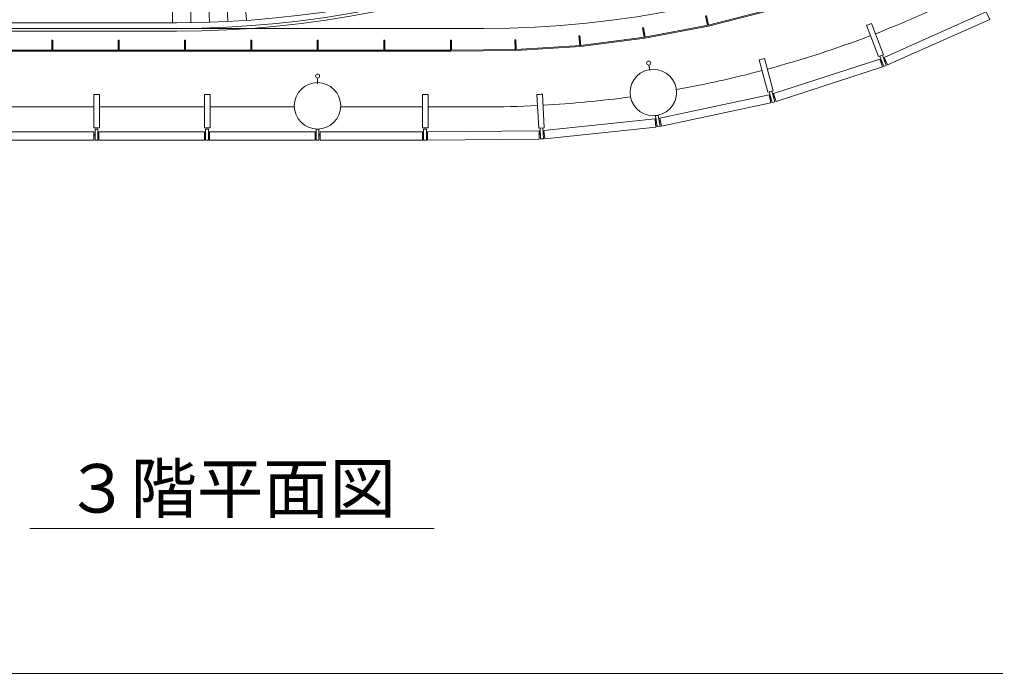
# Model space of a CAD drawing. Units: millimetres, scale not verified. Extents: x -45037 to 38963, y -31304 to 27496.
# Drawn here: x -8576 to 9081, y -31304 to -19479 of the extents above; entities that cross this region are included whole.
import ezdxf
from ezdxf.enums import TextEntityAlignment as Align

# ---------------------------------------------------------------- set-up
doc = ezdxf.new("R2010")
doc.units = ezdxf.units.MM
doc.header["$LTSCALE"] = 300
for name, color, linetype, lineweight in [('1-0_155', 7, 'Continuous', 9), ('F-0', 7, 'Continuous', 9), ('F-F', 7, 'Continuous', 9)]:
    doc.layers.add(name, color=color, linetype=linetype, lineweight=lineweight)
doc.styles.add('HG創英角ｺﾞｼｯｸUB', font='')
doc.styles.get('HG創英角ｺﾞｼｯｸUB').set_extended_font_data('HG創英角ｺﾞｼｯｸUB')

msp = doc.modelspace()

# ---------------------------------------------------------------- linework, layer by layer
at = {"layer": '1-0_155'}
for p, q in [((-5806.3, -19539.3), (-5806.3, -17739.1)), ((-5502.3, -17732.2), (-5476.7, -19537.5)), ((-5139.7, -19529.6), (-5198.6, -17730.5)), ((-4896.7, -17717.8), (-4804.5, -19515.5)), ((-4470.4, -19495.3), (-4595.7, -17699.6)), ((3873.5, -19583.3), (3835.2, -19411.5)), ((3852.7, -19407.6), (3891.1, -19579.4)), ((-13239.1, -19539.3), (-5734.1, -19539.3)), ((-184.1, -19639.3), (-13239.1, -19639.3)), ((-13239.1, -19689.3), (-5734.1, -19689.3)), ((1561.2, -19948.4), (1544.7, -19773.2)), ((1562.6, -19771.5), (1579.1, -19946.7)), ((2695.6, -19628.4), (2723.1, -19802.2)), ((2740.9, -19799.4), (2713.4, -19625.5)), ((-7975.1, -20030.3), (-7975.1, -19854.3)), ((-6775.1, -20030.3), (-6775.1, -19854.3)), ((-5593.1, -20030.3), (-5593.1, -19854.3)), ((-4393.1, -20030.3), (-4393.1, -19854.3)), ((-3175.1, -19854.3), (-3175.1, -20030.3)), ((392.4, -20021.4), (386.9, -19845.5)), ((404.9, -19844.9), (410.4, -20020.8)), ((2810.1, -20303.8), (2825.8, -20402.5)), ((2828.7, -20402.1), (2813.1, -20303.3)), ((7023.2, -20234.7), (7004.2, -20240.9)), ((7010.3, -20259.9), (7029.4, -20253.7)), ((7069.9, -20216.8), (7088.1, -20208.7)), ((7096.3, -20226.9), (7078, -20235.1)), ((-3185, -20639.3), (-3184.8, -20539.3)), ((-3181.8, -20539.3), (-3182, -20639.3)), ((816.7, -21441), (784.9, -20835.2)), ((5013.8, -20884.9), (4994.3, -20889)), ((4998.4, -20908.6), (5018, -20904.4)), ((5062.1, -20871.9), (5081.1, -20865.7)), ((5087.3, -20884.8), (5068.3, -20890.9)), ((-7229, -21059.3), (-8763.1, -21059.3)), ((-5229, -21059.3), (-7129.2, -21059.3)), ((-3603.6, -21059.3), (-5129.2, -21059.3)), ((-1284.8, -21059.3), (-2764.6, -21059.3)), ((-184.1, -21059.3), (-1184.9, -21059.3)), ((2927.6, -21323.5), (2947.5, -21321.4)), ((2949.6, -21341.3), (2929.7, -21343.4)), ((2996.9, -21313.6), (3016.4, -21309.4)), ((3020.6, -21329), (3001, -21333.1)), ((826.9, -21539.5), (846.9, -21539.5)), ((916.7, -21534.8), (896.8, -21536.9)), ((-7228.9, -21559.5), (-7208.9, -21559.5)), ((-7208.9, -21579.5), (-7228.9, -21579.5)), ((-7159.4, -21559.5), (-7139.4, -21559.5)), ((-7139.4, -21579.5), (-7159.4, -21579.5)), ((-5228.9, -21559.5), (-5208.9, -21559.5)), ((-5208.9, -21579.5), (-5228.9, -21579.5)), ((-5139.4, -21559.5), (-5159.4, -21559.5)), ((-5159.4, -21579.5), (-5139.4, -21579.5)), ((-3228.9, -21559.5), (-3208.9, -21559.5)), ((-3208.9, -21579.5), (-3228.9, -21579.5)), ((-3139.4, -21559.5), (-3159.4, -21559.5)), ((-3159.4, -21579.5), (-3139.4, -21579.5)), ((-1264.7, -21559.5), (-1284.7, -21559.5)), ((-1284.7, -21579.5), (-1264.7, -21579.5)), ((-1195.1, -21559.5), (-1215.1, -21559.5)), ((-1215.1, -21579.5), (-1195.1, -21579.5)), ((846.9, -21559.5), (826.9, -21559.5)), ((898.9, -21556.8), (918.8, -21554.7))]:
    msp.add_line(p, q, dxfattribs=at)
for points in [[(9304.9, -17434.4), (8278.7, -17998.5), (7219.1, -18497.2), (6130.3, -18928.3), (5016.5, -19290.1), (3882.3, -19581.4), (2732, -19800.8), (1570.2, -19947.6), (401.4, -20021.1), (-770.2, -20030.3), (-13209.1, -20030.3), (-13209.1, -20048.3), (-770.2, -20048.3), (402, -20039.1), (1571.8, -19965.5), (2734.8, -19818.6), (3886.2, -19598.9), (5021.6, -19307.4), (6136.4, -18945.2), (7226.3, -18513.7), (8286.9, -18014.6)], [(6746.6, -19584), (6964, -20150.3), (7057.4, -20114.5), (6840, -19548.1)], [(-7975.1, -19854.3), (-7993.1, -19854.3), (-7993.1, -20030.3)], [(-6775.1, -19854.3), (-6793.1, -19854.3), (-6793.1, -20030.3)], [(-5593.1, -19854.3), (-5575.1, -19854.3), (-5575.1, -20030.3)], [(-4393.1, -19854.3), (-4375.1, -19854.3), (-4375.1, -20030.3)], [(-3193.1, -20030.3), (-3193.1, -19854.3), (-3175.1, -19854.3)], [(-1968.2, -20030.3), (-1968.2, -19854.3), (-1986.2, -19854.3), (-1986.2, -20030.3)], [(-761.2, -20030.3), (-761.2, -19854.3), (-779.2, -19854.3), (-779.2, -20030.3)], [(6987.3, -20141.4), (7059, -20328.1), (7105.7, -20310.2), (7034, -20123.4)], [(4903.4, -20182.9), (5060.4, -20768.9), (4963.8, -20794.7), (4806.8, -20208.8)], [(884.8, -20829.9), (916.5, -21435.8), (816.7, -21441)], [(4987.9, -20788.3), (5039.7, -20981.4), (5088, -20968.5), (5036.2, -20775.3)], [(891.6, -21437.1), (902, -21636.8), (852.1, -21639.4), (841.6, -21439.7)]]:
    msp.add_lwpolyline(points, dxfattribs=at)
for points in [[(7067.8, -20163), (8915, -19340.6), (8976, -19477.6), (7128.8, -20300)], [(5065.7, -20818.2), (6988.7, -20193.4), (7035.1, -20336), (5112, -20960.8)], [(-7129.2, -21435.8), (-7129.2, -20835.2), (-7229, -20835.2), (-7229, -21435.8)], [(-5229, -21435.8), (-5129.2, -21435.8), (-5129.2, -20835.2), (-5229, -20835.2)], [(-1284.8, -20835.2), (-1284.8, -21435.8), (-1184.9, -21435.8), (-1184.9, -20835.2)], [(5015, -20986.8), (3037.2, -21407.2), (3006.1, -21260.5), (4983.9, -20840.1)], [(2922.4, -21273.8), (911.5, -21485.1), (927.1, -21634.3), (2938.1, -21422.9)], [(2981.2, -21214.8), (2931.9, -21222.6), (2963.1, -21420.2), (3012.5, -21412.3)], [(-9139.4, -21509.5), (-7228.9, -21509.5), (-7228.9, -21659.5), (-9139.4, -21659.7)], [(-7159.1, -21459.7), (-7209.1, -21459.7), (-7209.1, -21659.7), (-7159.1, -21659.7)], [(-5228.9, -21509.5), (-5228.9, -21659.5), (-7139.4, -21659.7), (-7139.4, -21509.5)], [(-5209.1, -21459.7), (-5159.1, -21459.7), (-5159.1, -21659.7), (-5209.1, -21659.7)], [(-3228.9, -21509.5), (-5139.4, -21509.5), (-5139.4, -21659.5), (-3228.9, -21659.7)], [(-3159.1, -21459.7), (-3209.1, -21459.7), (-3209.1, -21659.7), (-3159.1, -21659.7)], [(-3139.4, -21509.5), (-1284.7, -21509.5), (-1284.7, -21659.5), (-3139.4, -21659.5)], [(-1264.9, -21459.7), (-1214.9, -21459.7), (-1214.9, -21659.7), (-1264.9, -21659.7)], [(-1195.1, -21509.5), (-1195.1, -21659.5), (826.9, -21639.5), (826.9, -21489.5)]]:
    msp.add_lwpolyline(points, close=True, dxfattribs=at)
for centre, radius in [((2805.7, -20266.5), 37.5), ((-3183.3, -20501.8), 37.5), ((2889.8, -20797.4), 420), ((-3184.1, -21039.3), 420)]:
    msp.add_circle(centre, radius, dxfattribs=at)
for centre, radius, start, end in [((-184.1, -1389.3), 18250, 270, 90), ((-5734.1, -1389.3), 18150, 270, 357.31936), ((-5734.1, -1389.3), 18250, 270, 357.33406), ((-5734.1, -1389.3), 18300, 270, 357.34134), ((-5734.1, -1389.3), 18300, 270, 357.34134), ((-184.1, -1389.3), 19670, 291.14564, 295.77735), ((-184.1, -1389.3), 19470, 290.85286, 291.14714), ((-172.4, -1512.7), 18341, 275.37188, 275.42812), ((-164.7, -1511.8), 18341, 278.97189, 279.02811), ((-184.1, -1389.3), 19670, 285.14564, 290.85436), ((-180.2, -1513.2), 18341, 271.77189, 271.82812), ((-184.1, -1389.3), 19470, 284.85286, 285.14714), ((-184.1, -1389.3), 19670, 280.22265, 284.85436), ((-184.1, -1389.3), 19470, 272.85286, 273.14714), ((-184.1, -1389.3), 19670, 273.14564, 277.77735), ((-184.1, -1389.3), 19670, 270, 272.85436)]:
    msp.add_arc(centre, radius, start, end, dxfattribs=at)
at = {"layer": 'F-0'}
msp.add_line((-45037.4, -31303.9), (38962.6, -31303.9), dxfattribs=at)
at = {"layer": 'F-F'}
msp.add_line((-8388.5, -28681.8), (-1071.4, -28681.8), dxfattribs=at)

# ---------------------------------------------------------------- texts
at = {"layer": 'F-F', "style": 'HG創英角ｺﾞｼｯｸUB'}
msp.add_text('３階平面図', height=879.8, dxfattribs=at).set_placement((-7765.7, -28660.6), align=Align.BOTTOM_LEFT)

doc.saveas('drawing.dxf')
